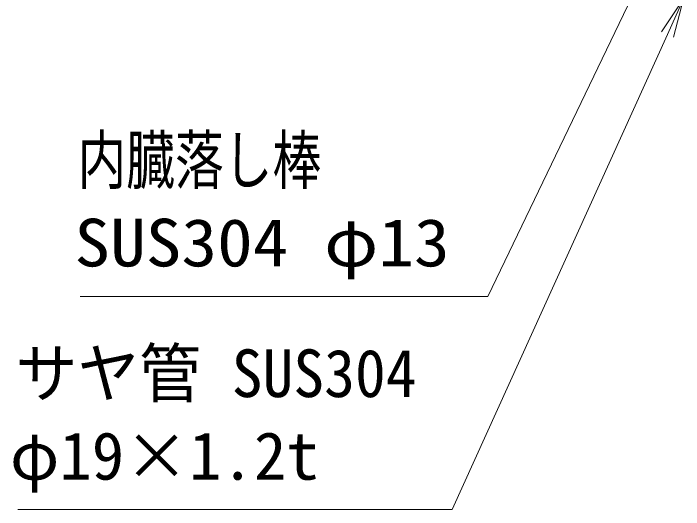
# Model space of a CAD drawing. Units: millimetres at full size; details may follow other scales. Extents: x -5940 to 5940, y -4200 to 4200.
# Drawn here: x -2422 to -1570, y -2006 to -1375 of the extents above; entities that cross this region are included whole.
import ezdxf
from ezdxf.enums import TextEntityAlignment as Align

# ---------------------------------------------------------------- set-up
doc = ezdxf.new("R2010")
doc.units = ezdxf.units.MM
doc.header["$LTSCALE"] = 20
doc.layers.add('0-5_寸法線', color=4, linetype='Continuous', lineweight=18)
doc.styles.add('ＭＳ ゴシック', font='')
doc.styles.get('ＭＳ ゴシック').set_extended_font_data('MS Gothic')

# ---------------------------------------------------------------- blocks, each defined once
blk = doc.blocks.new('S28')
at = {"layer": '0-5_寸法線'}
for points in [[(-4791139.4, 57956975.4), (-4780769, 57956975.4), (-4776357.1, 57966160.2), (-4775924.1, 57967061.6)], [(-4776206.9, 57966088), (-4775924.1, 57967061.6), (-4776507.4, 57966232.4)]]:
    blk.add_lwpolyline(points, dxfattribs=at)
at = {"layer": '0-5_寸法線', "color": 254, "style": 'ＭＳ ゴシック'}
for s, width, p in [('内臓落し棒', 0.75, (-4791206.6, 57959472.2)), ('SUS304 φ13', 1.1, (-4791283.4, 57957372.2))]:
    blk.add_text(s, height=1212, dxfattribs=dict(at, width=width)).set_placement(p, align=Align.BOTTOM_LEFT)
blk = doc.blocks.new('S29')
at = {"layer": '0-5_寸法線'}
for points in [[(-4792719.1, 57951553.6), (-4781676.7, 57951553.6), (-4776206.7, 57963633.1), (-4775794.1, 57964544.1)], [(-4776054.8, 57963564.4), (-4775794.1, 57964544.1), (-4776358.5, 57963701.9)]]:
    blk.add_lwpolyline(points, dxfattribs=at)
at = {"layer": '0-5_寸法線', "color": 254, "style": 'ＭＳ ゴシック', "width": 0.95}
blk.add_text('サヤ管 SUS304', height=1212, dxfattribs=at).set_placement((-4792778.7, 57954050.4), align=Align.BOTTOM_LEFT)
at = {"layer": '0-5_寸法線', "color": 254, "style": 'ＭＳ ゴシック'}
blk.add_text('φ19×1.2t', height=1212, dxfattribs=at).set_placement((-4792920.7, 57951950.4), align=Align.BOTTOM_LEFT)

msp = doc.modelspace()

# ---------------------------------------------------------------- block references
at = {"layer": '0-5_寸法線', "xscale": 0.05, "yscale": 0.05}
for name in ['S28', 'S29']:
    msp.add_blockref(name, (237220.15, -2899583.46), dxfattribs=at)

doc.saveas('drawing.dxf')
